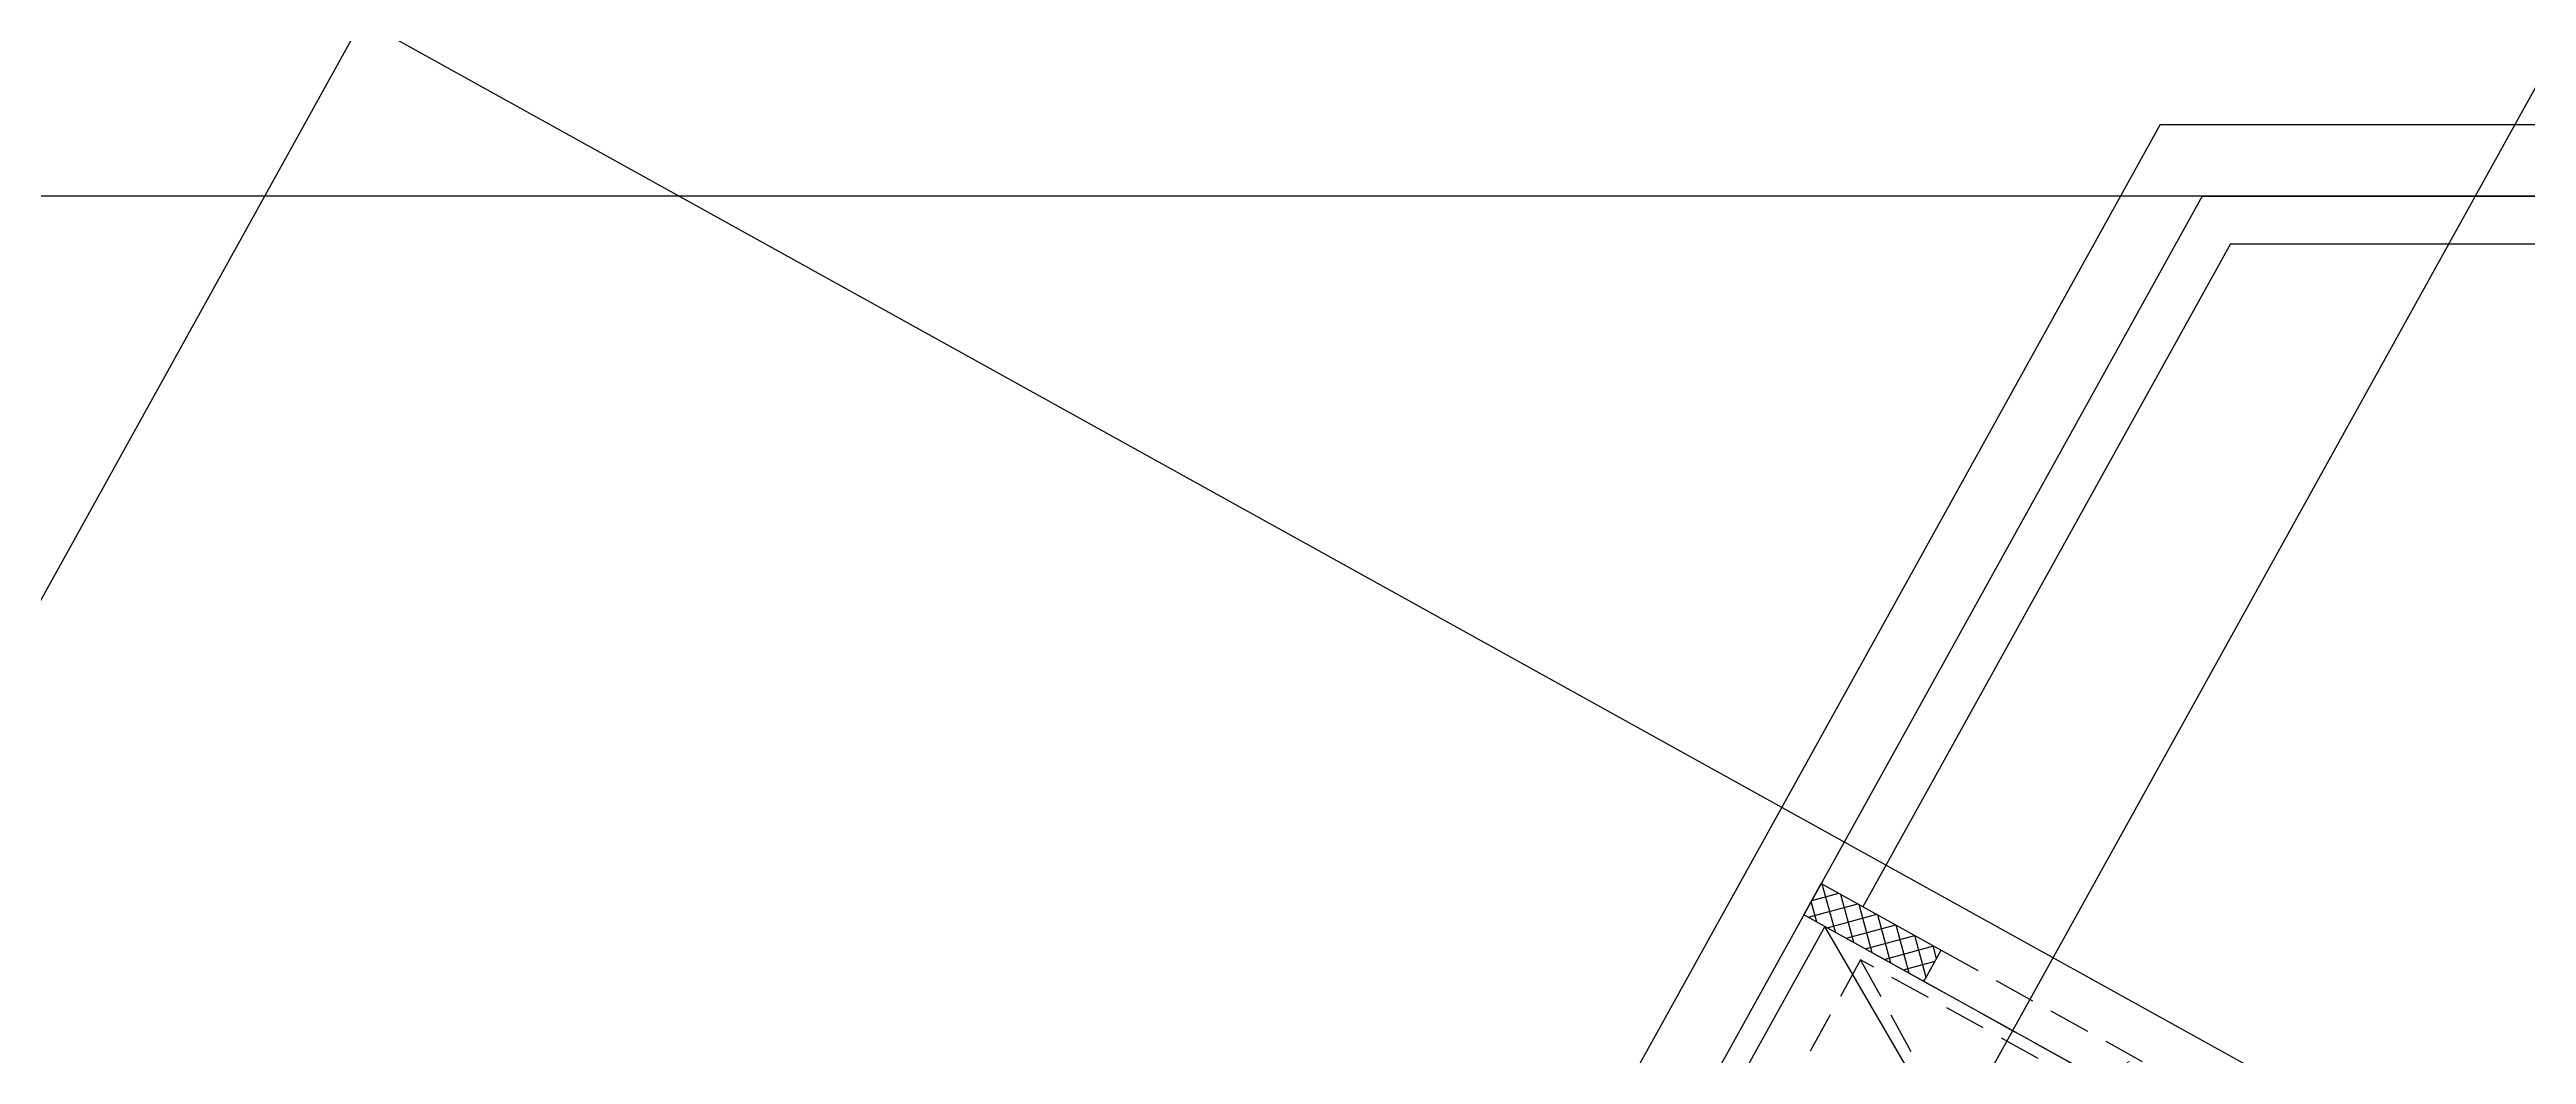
# Model space of a CAD drawing. Header units: millimetres. Extents: x -21000 to 567700, y 435000 to 850800.
# Drawn here: x 275905 to 286283, y 691088 to 695299 of the extents above; entities that cross this region are included whole.
import ezdxf
from ezdxf.xclip import XClip

# ---------------------------------------------------------------- set-up
doc = ezdxf.new("R2010")
doc.units = ezdxf.units.MM
doc.header["$LTSCALE"] = 700
doc.header["$XCLIPFRAME"] = 2
doc.linetypes.add('AB_Pbase$0$HIDDEN1', pattern=[0.375, 0.25, -0.125])
doc.linetypes.add('AB_Pbase$0$주차장기둥$0$CEN', pattern=[62, 60, -1, 0, -1])
doc.layers.get('0').update_dxf_attribs({"color": 2})
for name, color, linetype in [('AB_Pbase$0$da-open con', 1, 'Continuous'), ('AB_Pbase$0$da-open hid', 8, 'AB_Pbase$0$HIDDEN1'), ('AB_Pbase$0$ELE8', 8, 'Continuous'), ('AB_Pbase$0$FIN', 6, 'Continuous'), ('AB_Pbase$0$WAL', 3, 'Continuous'), ('AB_Pbase$0$건축open', 4, 'AB_Pbase$0$HIDDEN1'), ('AB_Pbase$0$주차장기둥$0$CEN_P', 244, 'AB_Pbase$0$주차장기둥$0$CEN')]:
    doc.layers.add(name, color=color, linetype=linetype)
doc.layers.add('AB_Pbase$0$Defponts', color=161, linetype='Continuous', plot=False)
doc.styles.add('AB_Pbase$0$돋움', font='')
doc.styles.get('AB_Pbase$0$돋움').set_extended_font_data('Dotum')

# ---------------------------------------------------------------- blocks, each defined once
blk = doc.blocks.new('AB_Pbase$0$팬룸 OPEN (19.5X19.5)')
at = {"layer": 'AB_Pbase$0$WAL'}
for p, q in [((165337.7945809395, 637519.5508875203), (165337.7945809397, 637369.5508875203)), ((167287.7945809395, 637519.5508875236), (167287.7945809397, 637369.5508875235))]:
    blk.add_line(p, q, dxfattribs=at)
at = {"layer": 'AB_Pbase$0$건축open'}
for p, q in [((167287.7945809398, 637519.5508875236), (165337.7945809397, 637519.5508875219)), ((167287.7945809397, 637369.5508875235), (165337.7945809396, 637369.5508875218))]:
    blk.add_line(p, q, dxfattribs=at)
at = {"layer": 'AB_Pbase$0$Defponts', "style": 'AB_Pbase$0$돋움'}
blk.add_text("건축 OPEN'G", height=30, rotation=359.9999991462263, dxfattribs=at).set_placement((166169.5924611345, 637456.8647363622))
at = {"layer": 'AB_Pbase$0$Defponts', "color": 6, "style": 'AB_Pbase$0$돋움'}
blk.add_text('(19.5X19.5)', height=30, rotation=359.9999991462263, dxfattribs=at).set_placement((166177.1155372895, 637401.8473848508))
blk = doc.blocks.new('AB_Pbase$0$AB_Pbase_지하1층_골조')
for p, q in [((284747.5849206894, 694984.2453738084), (280608.6413554402, 687517.3940984689)), ((284747.5849206894, 694984.2453738084), (289142.0715410413, 694984.245373812)), ((284924.2984190581, 694684.2453738122), (280871.0272628516, 687371.9512038608)), ((284924.2984190581, 694684.2453738122), (289064.4862605336, 694684.2453738094))]:
    blk.add_line(p, q)
blk = doc.blocks.new('AB_Pbase$0$주차장기둥$0$cen 2bl 지하')
at = {"layer": 'AB_Pbase$0$주차장기둥$0$CEN_P', "color": 5}
for p, q in [((-72285.70226705231, 74276.35306468303), (-72285.70226702941, 259482.9521303476)), ((-64185.7022670559, 73136.87832824641), (-64185.70226700794, 259452.8568419137)), ((-132795.7554592634, 170882.9533104727), (119274.2270252334, 170882.9533104291))]:
    blk.add_line(p, q, dxfattribs=at)
at = {"layer": 'AB_Pbase$0$주차장기둥$0$CEN_P'}
blk.add_line((-57747.57595275809, 178098.7713555518), (-135315.1324053025, 135102.3694167514), dxfattribs=at)
blk = doc.blocks.new('AB_Pbase$0$주차장기둥')
at = {"rotation": 1.99999810188403}
blk.add_blockref('AB_Pbase$0$주차장기둥$0$cen 2bl 지하', (36991.78868371947, -11666.72538985428), dxfattribs=at)
blk = doc.blocks.new('AB_Pbase$0$AB_Pbase_지붕층_구조도void')
blk.add_line((234112.1289014772, -45567.42545313481), (235192.3138552455, -47537.97676442959))
blk.add_lwpolyline([(234112.1816649211, -45567.28605781356), (233530.4613267632, -46616.84014125773), (235192.3138552455, -47537.97676442959), (235774.0541126468, -46488.38688000524)], close=True)
blk = doc.blocks.new('AB_Pbase$0$AB_Pbase_지하1층_구조도void', base_point=(49381.21374515444, 737051.3589096147))
blk.add_line((284573.3971605766, 689513.3396022059), (283342.7442001058, 691624.7797092707))
at = {"elevation": 6.913581e-10}
blk.add_lwpolyline([(282736.7487251719, 690531.5098754657), (284573.4217198299, 689513.3834438841), (285179.4293075711, 690606.6504669606), (283342.7442001058, 691624.7797092707), (282736.7487251719, 690531.5098754657)], dxfattribs=at)
blk = doc.blocks.new('AB_Pbase')
at = {"layer": 'AB_Pbase$0$ELE8'}
h = blk.add_hatch(dxfattribs=at)
h.set_pattern_fill('NET', color=256, scale=19.99999999999994, angle=15.18218399974686)
h.set_pattern_definition([(15.18218399974673, (0.1111674607745954, 445500.2002260835), (-16.62995760569735, 61.28372141142135), []), (105.1821839997462, (0.1111674607745954, 445500.2002260835), (-61.28372141142135, -16.62995760569735), [])])
h.paths.add_polyline_path([(283758.2147111826, 691394.5420136608), (283830.9361584975, 691525.7349673857), (283328.0298360315, 691804.5005153698), (283255.3083886813, 691673.3075616646)])
h.paths.add_polyline_path([(285536.4445566663, 690580.3561524233), (285463.7231093553, 690449.1631987074), (285879.1674627129, 690218.8786156029), (285273.1370378281, 689125.5667606675), (282649.2779638469, 690579.9957067282), (282576.5748805591, 690448.8399937244), (285331.6269082641, 688921.6896003895), (286010.3604164353, 690146.157168313), (286167.7919609247, 690058.8914314797), (286240.5134082586, 690190.0843852004)])
at = {"layer": 'AB_Pbase$0$FIN'}
for q in [(283502.842606817, 691707.3383595047), (289012.7627401901, 694484.2453738619)]:
    blk.add_line((285042.1074179582, 694484.2453738739), q, dxfattribs=at)
at = {"layer": 'AB_Pbase$0$WAL', "elevation": 6.913581e-10}
blk.add_lwpolyline([(283758.2145731799, 691394.5420901342), (283255.3082507335, 691673.3076380655), (283328.0296979602, 691804.5005918937), (283830.9360205083, 691525.7350438801)], dxfattribs=at)
for name, p, rotation in [('AB_Pbase$0$AB_Pbase_지하1층_골조', (-6.7507498898e-06, -3.3393152989e-06), 359.9999999999999), ('AB_Pbase$0$주차장기둥', (231892.5219283827, 539971.4727125298), 329.0000000345588), ('AB_Pbase$0$팬룸 OPEN (19.5X19.5)', (739147.0434787229, 1167878.95793232), 150.9999981364547)]:
    blk.add_blockref(name, p, dxfattribs=dict(rotation=rotation))
at = {"layer": 'AB_Pbase$0$da-open con', "rotation": 359.9999999999999}
blk.add_blockref('AB_Pbase$0$AB_Pbase_지하1층_구조도void', (49381.21373840371, 737051.3589062752), dxfattribs=at)
at = {"layer": 'AB_Pbase$0$da-open hid', "rotation": 359.9999999999999}
blk.add_blockref('AB_Pbase$0$AB_Pbase_지붕층_구조도void', (49380.8503567032, 737051.5891774172), dxfattribs=at)

msp = doc.modelspace()

# ---------------------------------------------------------------- block references
ref = msp.add_blockref('AB_Pbase', (1.00299076e-08, -1.3533281e-09))
XClip(ref).set_block_clipping_path([(-1.50175765e-08, 445500.00000001484), (493845.7187941075, 839949.3912975936)])

doc.saveas('drawing.dxf')
